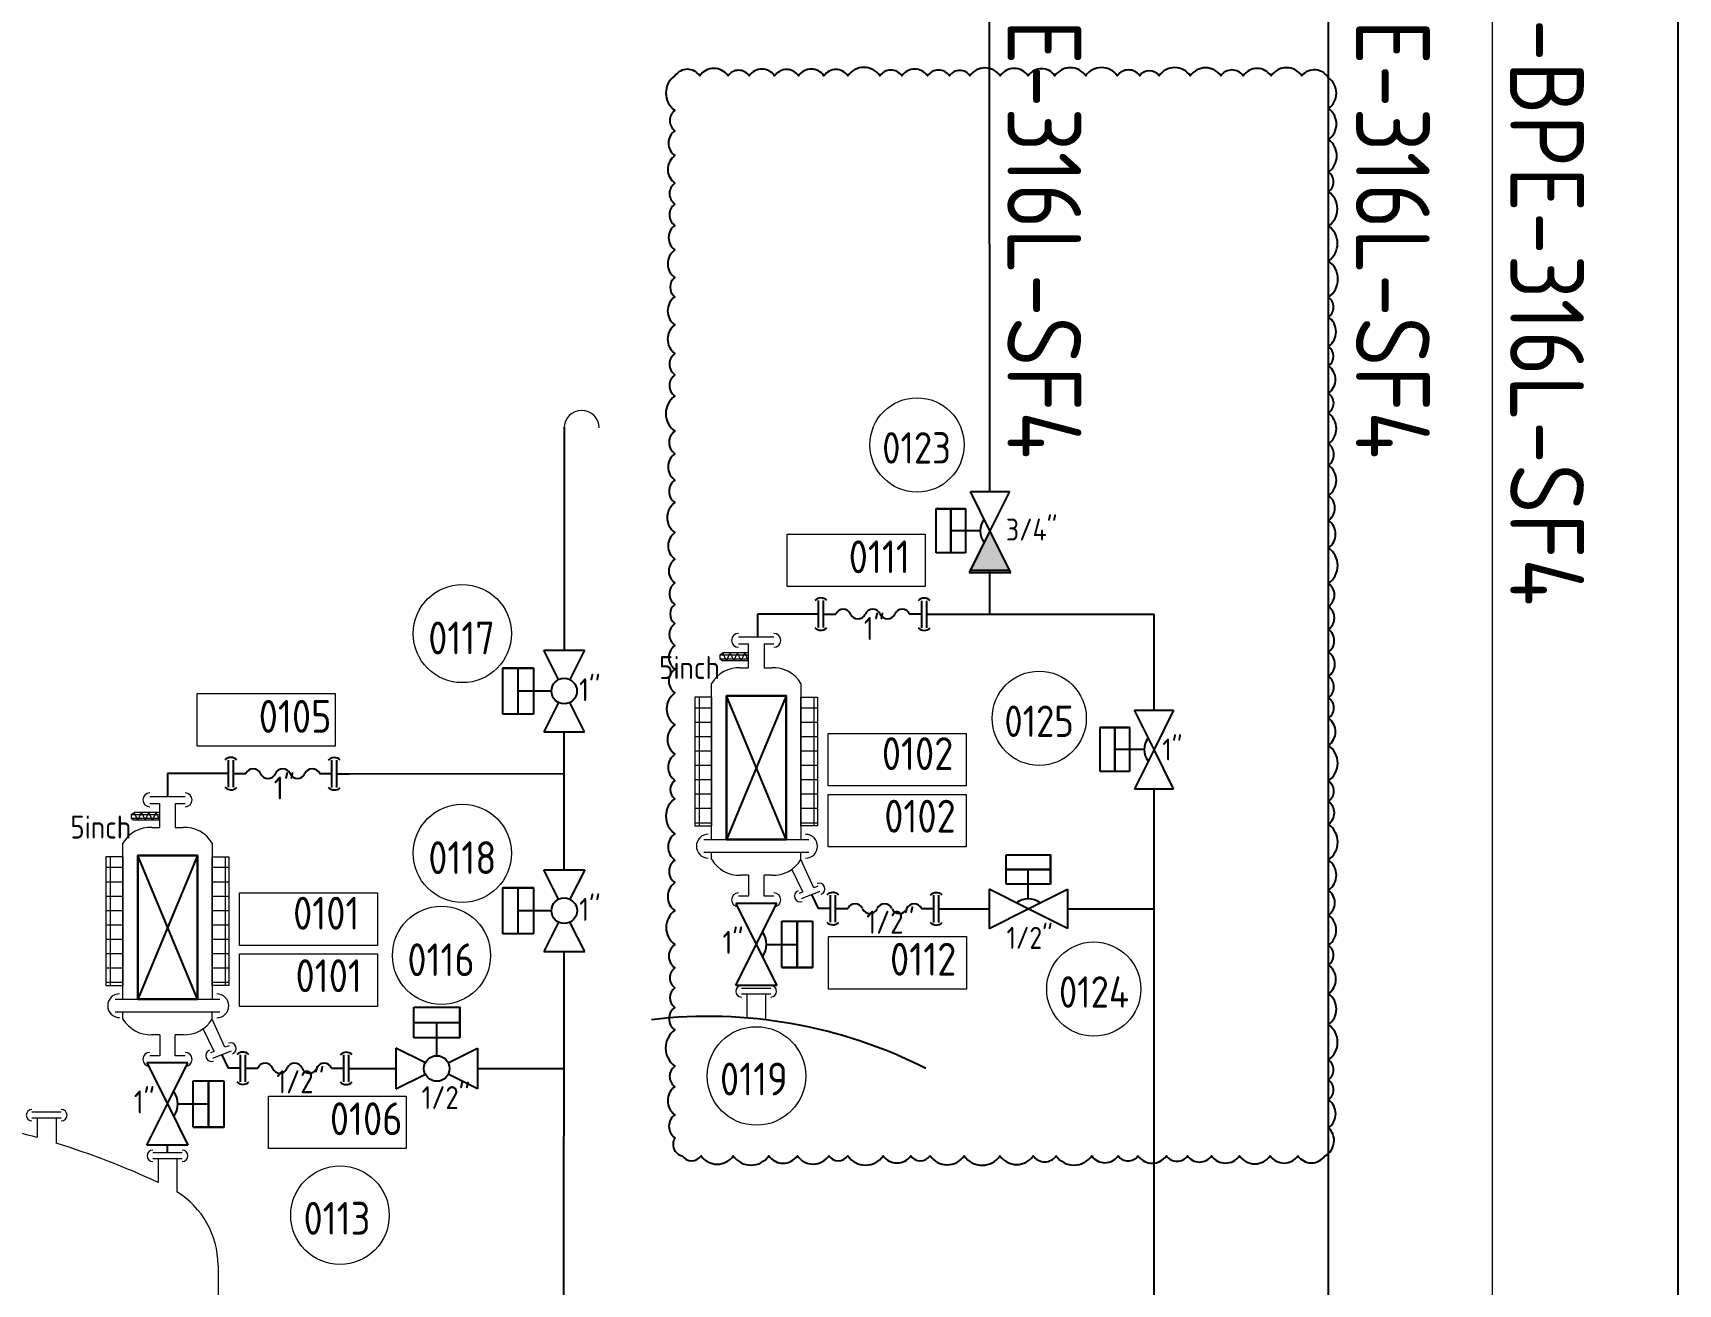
# Model space of a CAD drawing. Header units: millimetres. Extents: x -68339142 to 208, y -167 to 82456658.
# Drawn here: x -68335377 to -68334775, y 82448606 to 82449064 of the extents above; entities that cross this region are included whole.
import ezdxf

# ---------------------------------------------------------------- set-up
doc = ezdxf.new("R2010")
doc.units = ezdxf.units.MM
doc.header["$MEASUREMENT"] = 0
doc.layers.add('压缩空气', color=130, linetype='Continuous')
doc.layers.add('排管', color=10, linetype='Continuous')
doc.layers.add('图层01注射用水WFI', color=3, linetype='Continuous', lineweight=5)
doc.layers.add('图层20排放管路DR', color=1, linetype='Continuous', lineweight=15)
doc.styles.get("Standard").update_dxf_attribs({"font": 'gbenor.shx', "bigfont": 'gbcbig.shx'})

# ---------------------------------------------------------------- blocks, each defined once
blk = doc.blocks.new('*U306')
at = {"color": 0}
for p, q in [((5.62, 11.25), (-5.63, 11.25)), ((-5.63, 11.25), (0, 0)), ((0, 0), (5.62, 11.25)), ((7.03, -6.33), (7.03, 6.33)), ((7.03, 6.33), (15.47, 6.33)), ((11.25, -6.33), (11.25, 6.33)), ((11.25, 6.33), (11.25, -6.33)), ((15.47, 6.33), (15.47, -6.33)), ((-5.63, -11.25), (0, 0)), ((0, 0), (5.62, -11.25)), ((2.81, 0), (11.25, 0)), ((5.62, -11.25), (-5.63, -11.25))]:
    blk.add_line(p, q, dxfattribs=at)
blk.add_lwpolyline([(7.03, -6.33), (7.03, -6.33), (15.47, -6.33), (15.47, -6.33)], close=True, dxfattribs=at)
at = {"color": 1, "linetype": 'ByBlock', "lineweight": 9}
blk.add_circle((47.28, -30.49), 13.5, dxfattribs=at)
at = {"color": 0}
blk.add_arc((-2.81, 0), 5.62, 323.1301, 36.8699, dxfattribs=at)
at = {"color": 1, "linetype": 'ByBlock', "lineweight": 9}
for tag, p, height in [('尺寸', (-9.23, -2.61), 6.3), ('YQJ_NO', (37.29, -35.82), 9)]:
    blk.add_attdef(tag, p, '', height=height, dxfattribs=at)
for tag, p, height, flags in [('YQJ_ITEMID', (12.3, -9.27), 5, 1), ('YQJ_CLASS_NAME', (12.34, -15.05), 5, 1), ('品牌', (13.52, -20.57), 5, 1), ('供电电源', (13.41, -26.42), 5, 1), ('YQJ_CODE', (39.57, -27.82), 9, 2), ('控制方式', (13.73, -33.14), 5, 1), ('输出信号类型1', (14.15, -39.41), 5, 1), ('输出信号类型2', (13.98, -46.43), 5, 1)]:
    blk.add_attdef(tag, p, '', height=height, dxfattribs=dict(at, flags=flags))
blk = doc.blocks.new('*U257')
at = {"color": 7, "lineweight": 9}
for p, q in [((-9.88, -5.01), (-9.01, -4.47)), ((-2.04, -4.47), (-9.01, -4.47)), ((-8.01, -6.65), (-9.01, -4.47)), ((-8.01, -6.65), (-7.02, -4.47)), ((-7.02, -4.47), (-6.02, -6.65)), ((-6.02, -6.65), (-5.02, -4.47)), ((-4.03, -6.65), (-5.02, -4.47)), ((-4.75, -0.09), (4.96, -0.09)), ((-4.75, -2.04), (-2.04, -2.04)), ((-4.03, -6.65), (-3.03, -4.47)), ((-2.04, -6.65), (-3.03, -4.47)), ((-2.04, -8.59), (-2.04, -2.04)), ((2.25, -2.04), (2.25, -8.59)), ((2.25, -2.04), (4.96, -2.04)), ((-9.88, -5.01), (-9.88, -6.1)), ((-9.88, -5.01), (-2.04, -5.01)), ((-9.88, -6.1), (-9.01, -6.65)), ((-9.88, -6.1), (-2.04, -6.1)), ((-2.04, -6.65), (-9.01, -6.65)), ((-4.18, -8.59), (-2.04, -8.59)), ((2.25, -8.59), (4.39, -8.59)), ((-12.11, -55.66), (-12.11, -12.88)), ((12.32, -12.88), (12.32, -55.66)), ((-14.26, -55.66), (14.49, -55.66)), ((14.48, -59.22), (-14.26, -59.22)), ((-12.11, -61.11), (-12.11, -59.22)), ((12.32, -61.11), (12.32, -59.22)), ((15.85, -68.85), (12.32, -61.11)), ((-2.04, -65.4), (-4.18, -65.4)), ((-2.04, -65.4), (-2.04, -71.18)), ((2.25, -71.18), (2.25, -65.4)), ((4.39, -65.4), (2.25, -65.4)), ((12.89, -69.99), (9.9, -63.77)), ((-2.04, -71.18), (-4.76, -71.18)), ((4.96, -71.18), (2.25, -71.18)), ((12.89, -69.99), (11.86, -70.39)), ((17.57, -69.92), (12.46, -71.89)), ((16.97, -68.42), (15.85, -68.85)), ((4.96, -73.12), (-4.76, -73.12))]:
    blk.add_line(p, q, dxfattribs=at)
at = {"color": 1, "linetype": 'ByBlock', "lineweight": 9}
blk.add_lwpolyline([(57.65, -40.95), (19.85, -40.95), (19.85, -26.55), (57.65, -26.55)], close=True, dxfattribs=at)
at = {"color": 7, "lineweight": 9}
for centre, radius, start, end in [((-4.75, -1.06), 1.9, 90, 270), ((4.96, -1.06), 1.9, 270, 90), ((-4.6, -17.3), 8.72, 87.2625, 149.525), ((4.81, -17.3), 8.72, 30.4752, 92.7375), ((-13.03, -57.45), 3.26, 90, 270), ((13.64, -57.49), 3.26, 270, 90), ((-4.58, -56.69), 8.72, 210.475, 272.7375), ((4.81, -56.69), 8.72, 267.2625, 329.525), ((17.35, -69.17), 1.59, 291.0569, 111.0569), ((-4.76, -72.15), 1.9, 90, 270), ((4.96, -72.15), 1.9, 270, 90), ((12.17, -71.14), 1.59, 111.0569, 291.0569)]:
    blk.add_arc(centre, radius, start, end, dxfattribs=at)
at = {"color": 1, "linetype": 'ByBlock', "lineweight": 9}
for tag, p, height in [('尺寸', (-26.51, -11.66), 6.3), ('YQJ_NO', (34.54, -36.6), 9)]:
    blk.add_attdef(tag, p, '', height=height, dxfattribs=at)
for tag, p, height, flags in [('YQJ_ITEMID', (12.39, -14.6), 5, 1), ('YQJ_CLASS_NAME', (12.85, -20.08), 5, 1), ('YQJ_CODE', (20.9, -36.63), 9, 2)]:
    blk.add_attdef(tag, p, '', height=height, dxfattribs=dict(at, flags=flags))
blk = doc.blocks.new('*U97')
at = {"color": 7, "lineweight": 9}
for p, q in [((0, 17.6), (-4.65, 17.6)), ((-4.65, 17.6), (-4.65, -17.6)), ((-4.65, 14.74), (0, 14.74)), ((-3.37, -17.6), (-3.37, 17.6)), ((0, 17.6), (0, -17.6)), ((24.35, 17.6), (29, 17.6)), ((24.35, 17.6), (24.35, -17.6)), ((24.35, 14.74), (29, 14.74)), ((28.12, -17.6), (28.12, 17.6)), ((29, 17.6), (29, -17.6)), ((-4.65, 10.8), (0, 10.8)), ((24.35, 10.8), (29, 10.8)), ((-4.65, 6.86), (0, 6.86)), ((24.35, 6.86), (29, 6.86)), ((-4.65, 2.93), (0, 2.93)), ((24.35, 2.93), (29, 2.93)), ((-4.65, -1.01), (0, -1.01)), ((24.35, -1.01), (29, -1.01)), ((-4.65, -4.94), (0, -4.94)), ((-4.65, -8.88), (0, -8.88)), ((24.35, -4.94), (29, -4.94)), ((24.35, -8.88), (29, -8.88)), ((-4.65, -12.82), (0, -12.82)), ((24.35, -12.82), (29, -12.82)), ((-4.65, -16.75), (0, -16.75)), ((-4.65, -17.6), (0, -17.6)), ((24.35, -16.75), (29, -16.75)), ((29, -17.6), (24.35, -17.6))]:
    blk.add_line(p, q, dxfattribs=at)
at = {"color": 1, "linetype": 'ByBlock', "lineweight": 9}
blk.add_lwpolyline([(69.76, -23.41), (31.96, -23.41), (31.96, -9.01), (69.76, -9.01)], close=True, dxfattribs=at)
for tag, p, height in [('尺寸', (32.21, -11.95), 6.3), ('YQJ_NO', (47.32, -19.47), 9)]:
    blk.add_attdef(tag, p, '', height=height, dxfattribs=at)
for tag, p, height, flags in [('YQJ_ITEMID', (12.39, -14.6), 5, 1), ('YQJ_CODE', (33.88, -19.61), 9, 2), ('YQJ_CLASS_NAME', (12.85, -20.08), 5, 1)]:
    blk.add_attdef(tag, p, '', height=height, dxfattribs=dict(at, flags=flags))
blk = doc.blocks.new('*U279')
at = {"color": 0}
for p, q in [((3.38, 0), (0, 0)), ((3.38, -3.71), (3.38, 3.71)), ((4.72, -3.71), (4.72, 3.71)), ((4.72, 0), (8.1, 0)), ((31.7, -3.76), (31.7, 3.66)), ((33.04, -3.76), (33.04, 3.66)), ((31.7, -0.05), (28.32, -0.05)), ((33.04, -0.05), (36.42, -0.05))]:
    blk.add_line(p, q, dxfattribs=at)
at = {"color": 1, "linetype": 'ByBlock', "lineweight": 9}
blk.add_lwpolyline([(32.6, 7.53), (-5.2, 7.53), (-5.2, 21.93), (32.6, 21.93)], close=True, dxfattribs=at)
at = {"color": 0}
for centre, radius, start, end in [((4.03, 2.09), 2.34, 46.4792, 135.7809), ((10.12, -0.84), 2.19, 22.6199, 157.3801), ((18.22, -0.84), 2.19, 22.6199, 157.3801), ((26.32, -0.84), 2.19, 22.6199, 157.3801), ((32.35, 2.04), 2.34, 46.4792, 135.7809), ((4.03, -2.09), 2.34, 224.2191, 313.5208), ((14.17, 0.84), 2.19, 202.6199, 337.3801), ((22.27, 0.84), 2.19, 202.6199, 337.3801), ((32.35, -2.14), 2.34, 224.2191, 313.5208)]:
    blk.add_arc(centre, radius, start, end, dxfattribs=at)
at = {"color": 1, "linetype": 'ByBlock', "lineweight": 9}
for tag, p, height, flags in [('YQJ_CODE', (-4.72, 11.33), 9, 2), ('YQJ_ITEMID', (27.59, -18.03), 5, 1), ('YQJ_CLASS_NAME', (28.04, -23.51), 5, 1)]:
    blk.add_attdef(tag, p, '', height=height, dxfattribs=dict(at, flags=flags))
for tag, p, height in [('YQJ_NO', (11.64, 11.19), 9), ('尺寸', (15.78, -7.09), 6.3)]:
    blk.add_attdef(tag, p, '', height=height, dxfattribs=at)
blk = doc.blocks.new('*U305')
at = {"color": 0}
for p, q in [((3.38, 0), (0, 0)), ((3.38, -3.71), (3.38, 3.71)), ((4.72, -3.71), (4.72, 3.71)), ((4.72, 0), (8.1, 0)), ((31.7, -3.76), (31.7, 3.66)), ((33.04, -3.76), (33.04, 3.66)), ((31.7, -0.05), (28.32, -0.05)), ((33.04, -0.05), (36.42, -0.05))]:
    blk.add_line(p, q, dxfattribs=at)
at = {"color": 1, "linetype": 'ByBlock', "lineweight": 9}
blk.add_lwpolyline([(48.83, -22.02), (11.03, -22.02), (11.03, -7.62), (48.83, -7.62)], close=True, dxfattribs=at)
at = {"color": 0}
for centre, radius, start, end in [((4.03, 2.09), 2.34, 46.4792, 135.7809), ((10.12, -0.84), 2.19, 22.6199, 157.3801), ((18.22, -0.84), 2.19, 22.6199, 157.3801), ((26.32, -0.84), 2.19, 22.6199, 157.3801), ((32.35, 2.04), 2.34, 46.4792, 135.7809), ((4.03, -2.09), 2.34, 224.2191, 313.5208), ((14.17, 0.84), 2.19, 202.6199, 337.3801), ((22.27, 0.84), 2.19, 202.6199, 337.3801), ((32.35, -2.14), 2.34, 224.2191, 313.5208)]:
    blk.add_arc(centre, radius, start, end, dxfattribs=at)
at = {"color": 1, "linetype": 'ByBlock', "lineweight": 9}
for tag, p, height in [('尺寸', (13.19, -6.86), 6.3), ('YQJ_NO', (27.88, -18.36), 9)]:
    blk.add_attdef(tag, p, '', height=height, dxfattribs=at)
for tag, p, height, flags in [('YQJ_CODE', (11.51, -18.22), 9, 2), ('YQJ_ITEMID', (27.59, -18.03), 5, 1), ('YQJ_CLASS_NAME', (28.04, -23.51), 5, 1)]:
    blk.add_attdef(tag, p, '', height=height, dxfattribs=dict(at, flags=flags))
blk = doc.blocks.new('*U409')
at = {"color": 0}
for p, q in [((5.62, 11.25), (-5.63, 11.25)), ((-5.63, 11.25), (0, 0)), ((0, 0), (5.62, 11.25)), ((7.03, -6.33), (7.03, 6.33)), ((7.03, 6.33), (15.47, 6.33)), ((11.25, -6.33), (11.25, 6.33)), ((11.25, 6.33), (11.25, -6.33)), ((15.47, 6.33), (15.47, -6.33)), ((-5.63, -11.25), (0, 0)), ((0, 0), (5.62, -11.25)), ((2.81, 0), (11.25, 0)), ((5.62, -11.25), (-5.63, -11.25))]:
    blk.add_line(p, q, dxfattribs=at)
blk.add_lwpolyline([(7.03, -6.33), (7.03, -6.33), (15.47, -6.33), (15.47, -6.33)], close=True, dxfattribs=at)
at = {"color": 1, "linetype": 'ByBlock', "lineweight": 9}
blk.add_circle((0.06, -36.06), 13.5, dxfattribs=at)
at = {"color": 0}
blk.add_arc((-2.81, 0), 5.62, 323.1301, 36.8699, dxfattribs=at)
at = {"color": 1, "linetype": 'ByBlock', "lineweight": 9}
for tag, p, height in [('尺寸', (-9.23, -2.61), 6.3), ('YQJ_NO', (-9.93, -41.39), 9)]:
    blk.add_attdef(tag, p, '', height=height, dxfattribs=at)
for tag, p, height, flags in [('YQJ_ITEMID', (12.3, -9.27), 5, 1), ('YQJ_CLASS_NAME', (12.34, -15.05), 5, 1), ('品牌', (13.52, -20.57), 5, 1), ('供电电源', (13.41, -26.42), 5, 1), ('YQJ_CODE', (-7.65, -33.38), 9, 2), ('控制方式', (13.73, -33.14), 5, 1), ('输出信号类型1', (14.15, -39.41), 5, 1), ('输出信号类型2', (13.98, -46.43), 5, 1)]:
    blk.add_attdef(tag, p, '', height=height, dxfattribs=dict(at, flags=flags))
blk = doc.blocks.new('*U410')
at = {"color": 0}
for p, q in [((3.38, 0), (0, 0)), ((3.38, -3.71), (3.38, 3.71)), ((4.72, -3.71), (4.72, 3.71)), ((4.72, 0), (8.1, 0)), ((31.7, -3.76), (31.7, 3.66)), ((33.04, -3.76), (33.04, 3.66)), ((31.7, -0.05), (28.32, -0.05)), ((33.04, -0.05), (36.42, -0.05))]:
    blk.add_line(p, q, dxfattribs=at)
at = {"color": 1, "linetype": 'ByBlock', "lineweight": 9}
blk.add_lwpolyline([(40.66, -22.02), (2.86, -22.02), (2.86, -7.62), (40.66, -7.62)], close=True, dxfattribs=at)
at = {"color": 0}
for centre, radius, start, end in [((4.03, 2.09), 2.34, 46.4792, 135.7809), ((10.12, -0.84), 2.19, 22.6199, 157.3801), ((18.22, -0.84), 2.19, 22.6199, 157.3801), ((26.32, -0.84), 2.19, 22.6199, 157.3801), ((32.35, 2.04), 2.34, 46.4792, 135.7809), ((4.03, -2.09), 2.34, 224.2191, 313.5208), ((14.17, 0.84), 2.19, 202.6199, 337.3801), ((22.27, 0.84), 2.19, 202.6199, 337.3801), ((32.35, -2.14), 2.34, 224.2191, 313.5208)]:
    blk.add_arc(centre, radius, start, end, dxfattribs=at)
at = {"color": 1, "linetype": 'ByBlock', "lineweight": 9}
for tag, p, height in [('尺寸', (13.19, -6.86), 6.3), ('YQJ_NO', (19.71, -18.36), 9)]:
    blk.add_attdef(tag, p, '', height=height, dxfattribs=at)
for tag, p, height, flags in [('YQJ_CODE', (3.34, -18.22), 9, 2), ('YQJ_ITEMID', (27.59, -18.03), 5, 1), ('YQJ_CLASS_NAME', (28.04, -23.51), 5, 1)]:
    blk.add_attdef(tag, p, '', height=height, dxfattribs=dict(at, flags=flags))
blk = doc.blocks.new('*U322')
at = {"color": 0}
for p, q in [((0, 0), (-5.63, 11.25)), ((-5.63, 11.25), (5.62, 11.25)), ((5.62, 11.25), (0, 0)), ((-15.47, -6.33), (-15.47, 6.33)), ((-11.25, 6.33), (-11.25, -6.33)), ((-11.25, -6.33), (-11.25, 6.33)), ((-7.03, 6.33), (-7.03, -6.33)), ((0, 0), (-5.63, -11.25)), ((5.62, -11.25), (0, 0)), ((-2.81, 0), (-11.25, 0)), ((-7.03, -6.33), (-15.47, -6.33)), ((-5.63, -11.25), (5.62, -11.25))]:
    blk.add_line(p, q, dxfattribs=at)
blk.add_lwpolyline([(-7.03, 6.33), (-7.03, 6.33), (-15.47, 6.33), (-15.47, 6.33)], close=True, dxfattribs=at)
at = {"color": 1, "linetype": 'ByBlock', "lineweight": 9}
blk.add_circle((-32.91, 8.95), 13.5, dxfattribs=at)
at = {"color": 0}
blk.add_arc((2.81, 0), 5.63, 143.1301, 216.8699, dxfattribs=at)
at = {"color": 1, "linetype": 'ByBlock', "lineweight": 9}
for tag, p, height, flags in [('YQJ_CODE', (-40.62, 11.63), 9, 2), ('YQJ_ITEMID', (12.3, -9.27), 5, 1), ('YQJ_CLASS_NAME', (12.34, -15.05), 5, 1), ('品牌', (13.52, -20.57), 5, 1), ('供电电源', (13.41, -26.42), 5, 1), ('控制方式', (13.73, -33.14), 5, 1), ('输出信号类型1', (14.15, -39.41), 5, 1), ('输出信号类型2', (13.98, -46.43), 5, 1)]:
    blk.add_attdef(tag, p, '', height=height, dxfattribs=dict(at, flags=flags))
for tag, p, height in [('YQJ_NO', (-42.9, 3.62), 9), ('尺寸', (2.38, -3.13), 6.3)]:
    blk.add_attdef(tag, p, '', height=height, dxfattribs=at)
blk = doc.blocks.new('*U321')
at = {"color": 0}
for p, q in [((-6.33, 7.03), (-6.33, 15.47)), ((-6.33, 15.47), (6.33, 15.47)), ((6.33, 11.25), (-6.33, 11.25)), ((-6.33, 11.25), (6.33, 11.25)), ((0, 2.81), (0, 11.25)), ((0, 0), (-11.25, 5.62)), ((-11.25, 5.62), (-11.25, -5.63)), ((6.33, 7.03), (-6.33, 7.03)), ((0, 0), (11.25, 5.62)), ((11.25, 5.62), (11.25, -5.63)), ((-11.25, -5.63), (0, 0)), ((11.25, -5.63), (0, 0))]:
    blk.add_line(p, q, dxfattribs=at)
blk.add_lwpolyline([(6.33, 7.03), (6.33, 7.03), (6.33, 15.47), (6.33, 15.47)], close=True, dxfattribs=at)
at = {"color": 1, "linetype": 'ByBlock', "lineweight": 9}
blk.add_circle((18.77, -23), 13.5, dxfattribs=at)
at = {"color": 0}
blk.add_arc((0, -2.81), 5.63, 53.1301, 126.8699, dxfattribs=at)
at = {"color": 1, "linetype": 'ByBlock', "lineweight": 9}
for tag, p, height in [('尺寸', (-6.24, -11.46), 6.3), ('YQJ_NO', (8.78, -28.34), 9)]:
    blk.add_attdef(tag, p, '', height=height, dxfattribs=at)
for tag, p, height, flags in [('YQJ_ITEMID', (12.3, -9.27), 5, 1), ('YQJ_CODE', (11.06, -20.33), 9, 2), ('YQJ_CLASS_NAME', (12.34, -15.05), 5, 1), ('品牌', (13.52, -20.57), 5, 1), ('供电电源', (13.41, -26.42), 5, 1), ('控制方式', (13.73, -33.14), 5, 1), ('输出信号类型1', (14.15, -39.41), 5, 1), ('输出信号类型2', (13.98, -46.43), 5, 1)]:
    blk.add_attdef(tag, p, '', height=height, dxfattribs=dict(at, flags=flags))
blk = doc.blocks.new('*U411')
at = {"color": 0}
for p, q in [((0, 0), (-5.63, 11.25)), ((-5.63, 11.25), (5.62, 11.25)), ((5.62, 11.25), (0, 0)), ((-15.47, -6.33), (-15.47, 6.33)), ((-11.25, 6.33), (-11.25, -6.33)), ((-11.25, -6.33), (-11.25, 6.33)), ((-7.03, 6.33), (-7.03, -6.33)), ((0, 0), (-5.63, -11.25)), ((5.62, -11.25), (0, 0)), ((-2.81, 0), (-11.25, 0)), ((-7.03, -6.33), (-15.47, -6.33)), ((-5.63, -11.25), (5.62, -11.25))]:
    blk.add_line(p, q, dxfattribs=at)
blk.add_lwpolyline([(-7.03, 6.33), (-7.03, 6.33), (-15.47, 6.33), (-15.47, 6.33)], close=True, dxfattribs=at)
at = {"color": 1, "linetype": 'ByBlock', "lineweight": 9}
blk.add_circle((-20.92, 24.63), 13.5, dxfattribs=at)
at = {"color": 0}
blk.add_arc((2.81, 0), 5.63, 143.1301, 216.8699, dxfattribs=at)
at = {"color": 1, "linetype": 'ByBlock', "lineweight": 9}
for tag, p, height, flags in [('YQJ_CODE', (-28.63, 27.3), 9, 2), ('YQJ_ITEMID', (12.3, -9.27), 5, 1), ('YQJ_CLASS_NAME', (12.34, -15.05), 5, 1), ('品牌', (13.52, -20.57), 5, 1), ('供电电源', (13.41, -26.42), 5, 1), ('控制方式', (13.73, -33.14), 5, 1), ('输出信号类型1', (14.15, -39.41), 5, 1), ('输出信号类型2', (13.98, -46.43), 5, 1)]:
    blk.add_attdef(tag, p, '', height=height, dxfattribs=dict(at, flags=flags))
for tag, p, height in [('YQJ_NO', (-30.91, 19.29), 9), ('尺寸', (4.57, -2.77), 6.3)]:
    blk.add_attdef(tag, p, '', height=height, dxfattribs=at)
blk = doc.blocks.new('*U412')
h = blk.add_hatch(color=256)
h.dxf.hatch_style = 1
h.paths.add_polyline_path([(-5.63, -11.25), (5.62, -11.25), (0, 0)])
at = {"color": 0}
for p, q in [((0, 0), (-5.63, -11.25)), ((5.62, -11.25), (0, 0)), ((-5.63, -11.25), (5.62, -11.25))]:
    blk.add_line(p, q, dxfattribs=at)
blk = doc.blocks.new('*U413')
at = {"color": 0}
for p, q in [((-5.63, 11.25), (5.62, 11.25)), ((-1.57, 3.14), (-5.63, 11.25)), ((5.62, 11.25), (1.57, 3.14)), ((-16.88, -6.33), (-16.88, 6.33)), ((-12.66, -6.33), (-12.66, 6.33)), ((-8.44, 6.33), (-8.44, -6.33)), ((-3.52, 0), (-12.66, 0)), ((-1.57, -3.14), (-5.63, -11.25)), ((5.62, -11.25), (1.57, -3.14)), ((-8.44, -6.33), (-16.88, -6.33)), ((-5.63, -11.25), (5.62, -11.25))]:
    blk.add_line(p, q, dxfattribs=at)
blk.add_lwpolyline([(-8.44, 6.33), (-8.44, 6.33), (-16.88, 6.33), (-16.88, 6.33)], close=True, dxfattribs=at)
at = {"color": 1, "linetype": 'ByBlock', "lineweight": 9}
blk.add_circle((-28.03, 15.81), 13.5, dxfattribs=at)
at = {"color": 0}
blk.add_circle((0, 0), 3.52, dxfattribs=at)
at = {"color": 1, "linetype": 'ByBlock', "lineweight": 9}
for tag, p, height, flags in [('YQJ_CODE', (-35.02, 18.22), 9, 2), ('YQJ_ITEMID', (12.3, -9.27), 5, 1), ('YQJ_CLASS_NAME', (12.34, -15.05), 5, 1), ('品牌', (13.52, -20.57), 5, 1), ('供电电源', (13.41, -26.42), 5, 1), ('控制方式', (13.73, -33.14), 5, 1), ('输出信号类型1', (14.15, -39.41), 5, 1), ('输出信号类型2', (13.98, -46.43), 5, 1)]:
    blk.add_attdef(tag, p, '', height=height, dxfattribs=dict(at, flags=flags))
for tag, p, height in [('YQJ_NO', (-37.39, 10.1), 9), ('尺寸', (4.12, -2.79), 6.3)]:
    blk.add_attdef(tag, p, '', height=height, dxfattribs=at)
blk = doc.blocks.new('*U414')
at = {"color": 0}
for p, q in [((-6.33, 8.44), (-6.33, 16.87)), ((-6.33, 16.87), (6.33, 16.87)), ((-6.33, 12.66), (6.33, 12.66)), ((0, 3.52), (0, 12.66)), ((-3.14, 1.57), (-11.25, 5.62)), ((-11.25, 5.62), (-11.25, -5.63)), ((6.33, 8.44), (-6.33, 8.44)), ((3.14, 1.57), (11.25, 5.62)), ((11.25, 5.62), (11.25, -5.63)), ((-11.25, -5.63), (-3.14, -1.57)), ((11.25, -5.63), (3.14, -1.57))]:
    blk.add_line(p, q, dxfattribs=at)
blk.add_lwpolyline([(6.33, 8.44), (6.33, 8.44), (6.33, 16.87), (6.33, 16.87)], close=True, dxfattribs=at)
at = {"color": 1, "linetype": 'ByBlock', "lineweight": 9}
blk.add_circle((1.3, 31.12), 13.5, dxfattribs=at)
at = {"color": 0}
blk.add_circle((0, 0), 3.52, dxfattribs=at)
at = {"color": 1, "linetype": 'ByBlock', "lineweight": 9}
for tag, p, height, flags in [('YQJ_CODE', (-5.7, 33.53), 9, 2), ('YQJ_ITEMID', (12.3, -9.27), 5, 1), ('YQJ_CLASS_NAME', (12.34, -15.05), 5, 1), ('品牌', (13.52, -20.57), 5, 1), ('供电电源', (13.41, -26.42), 5, 1), ('控制方式', (13.73, -33.14), 5, 1), ('输出信号类型1', (14.15, -39.41), 5, 1), ('输出信号类型2', (13.98, -46.43), 5, 1)]:
    blk.add_attdef(tag, p, '', height=height, dxfattribs=dict(at, flags=flags))
for tag, p, height in [('YQJ_NO', (-8.06, 25.42), 9), ('尺寸', (-4.18, -11.14), 6.3)]:
    blk.add_attdef(tag, p, '', height=height, dxfattribs=at)
blk = doc.blocks.new('*U92')
at = {"color": 0}
for p, q in [((1.11, -4.88), (0, 0)), ((-4.25, -6.1), (6.47, -3.67)), ((-3.81, -8.04), (6.91, -5.6)), ((1.55, -6.82), (2.66, -11.7))]:
    blk.add_line(p, q, dxfattribs=at)
for centre, start, end in [((4.34, -5.13), 329.2896, 58.5913), ((-1.7, -6.51), 147.0295, 236.3312)]:
    blk.add_arc(centre, 3.47, start, end, dxfattribs=at)
blk = doc.blocks.new('卫生卡箍')
at = {"color": 0}
for p, q in [((5.01, -5.49), (5.01, 5.49)), ((6.99, -5.49), (6.99, 5.49)), ((5.01, 0), (0, 0)), ((6.99, 0), (12, 0))]:
    blk.add_line(p, q, dxfattribs=at)
for centre, start, end in [((5.97, 3.1), 46.4792, 135.7809), ((5.97, -3.1), 224.2191, 313.5208)]:
    blk.add_arc(centre, 3.47, start, end, dxfattribs=at)
blk = doc.blocks.new('TANK_N_BIG_L')
at = {"linetype": 'ByBlock', "lineweight": 5}
for p, q in [((219.24, 117.16), (208.51, 117.16)), ((219.24, 115.01), (208.51, 115.01)), ((210.43, 115.01), (210.43, 104.83)), ((217.31, 115.01), (217.31, 104.83)), ((161.19, 110.57), (171.92, 110.57)), ((266.55, 110.57), (255.82, 110.57)), ((110.26, 103.36), (60.84, 82.38)), ((152, 107.96), (141.27, 107.96)), ((152, 105.81), (141.27, 105.81)), ((143.2, 105.81), (143.2, 96.67)), ((150.08, 105.81), (150.08, 98.24)), ((161.19, 108.42), (171.92, 108.42)), ((163.12, 108.42), (163.12, 100.74)), ((170, 108.42), (170, 101.82)), ((266.55, 108.42), (255.82, 108.42)), ((257.75, 108.42), (257.75, 101.32)), ((264.63, 108.42), (264.63, 100.16)), ((301.15, 103.01), (290.42, 103.01)), ((111.22, 101.09), (61.8, 80.11)), ((301.15, 100.86), (290.42, 100.86)), ((292.34, 100.86), (292.34, 93.76)), ((299.22, 100.86), (299.22, 91.73)), ((345.41, 88.17), (334.67, 88.17)), ((345.41, 86.02), (334.67, 86.02)), ((336.6, 86.02), (336.6, 77.34)), ((343.48, 86.02), (343.48, 73.95)), ((60.26, 47.02), (60.26, -283.59)), ((358.55, 47.02), (358.55, -283.59)), ((60.26, 34.63), (28.94, 23.23)), ((358.55, 34.63), (389.87, 23.23)), ((28.94, 23.23), (28.94, 3.73)), ((389.87, 23.23), (389.87, -37.95)), ((0, 6.44), (0, -6.44)), ((2.58, 6.44), (2.58, -6.44)), ((45.35, 11.35), (60.26, 11.35)), ((45.35, 11.35), (45.35, 3.73)), ((45.35, 8.13), (60.26, 8.13)), ((373.47, 11.35), (358.55, 11.35)), ((373.47, 8.13), (358.55, 8.13)), ((373.47, 11.35), (373.47, -55.66)), ((2.58, 3.73), (45.35, 3.73)), ((2.58, -3.73), (45.35, -3.73)), ((28.94, -3.73), (28.94, -140.59)), ((45.35, -3.73), (45.35, -146.57)), ((358.55, -71.75), (389.87, -37.95)), ((60.26, -151.99), (28.94, -140.59)), ((54.96, -179.71), (54.96, -198.99)), ((60.26, -179.71), (54.96, -179.71)), ((60.26, -198.99), (54.96, -198.99)), ((358.55, -200.45), (389.87, -232.5)), ((373.47, -215.71), (373.47, -297.69)), ((54.96, -234.57), (54.96, -253.84)), ((60.26, -234.57), (54.96, -234.57)), ((389.87, -232.5), (389.87, -310.19)), ((60.26, -253.84), (54.96, -253.84)), ((60.84, -289.48), (28.94, -301.09)), ((28.94, -301.09), (28.94, -307.84)), ((28.94, -307.76), (28.94, -307.84)), ((83.23, -313.45), (83.23, -337.12)), ((86.4, -314.91), (86.4, -337.12)), ((332.42, -314.91), (332.42, -337.12)), ((335.59, -313.45), (335.59, -337.12)), ((14.83, -319.95), (14.7, -479.15)), ((68.48, -389.77), (68.48, -325.03)), ((107.46, -323.49), (82.02, -354.55)), ((311.36, -323.49), (336.79, -354.55)), ((75.95, -389.77), (75.95, -328.43)), ((83.23, -337.12), (86.4, -337.12)), ((335.59, -337.12), (332.42, -337.12)), ((57.21, -474.09), (57.21, -344.12)), ((65.74, -389.77), (78.68, -389.77)), ((78.65, -392.35), (65.78, -392.35)), ((44.19, -474.09), (14.68, -474.09)), ((14.68, -474.09), (14.68, -479.15)), ((57.21, -474.09), (14.83, -474.09)), ((57.21, -474.09), (57.21, -479.15)), ((44.19, -479.15), (14.68, -479.15))]:
    blk.add_line(p, q, dxfattribs=at)
at = {"lineweight": 5}
for p, q in [((108, 99.72), (113.26, 87.34)), ((65.18, 81.54), (71.07, 67.65))]:
    blk.add_line(p, q, dxfattribs=at)
for p, q in [((365.76, -84.4), (358.55, -84.4)), ((365.76, -84.4), (365.76, -118.28)), ((365.76, -118.28), (358.55, -118.28)), ((365.76, -162.85), (358.55, -162.85)), ((365.76, -162.85), (365.76, -196.73)), ((365.76, -196.73), (358.55, -196.73))]:
    blk.add_line(p, q)
at = {"linetype": 'ByBlock', "lineweight": 5}
for centre, radius, start, end in [((208.51, 116.08), 2.1, 90, 270), ((219.24, 116.08), 2.1, 270, 90), ((141.27, 106.89), 2.1, 90, 270), ((152, 106.89), 2.1, 270, 90), ((161.19, 109.49), 2.1, 89.99999, 269.99999), ((171.92, 109.49), 2.1, 269.99999, 89.99999), ((255.82, 109.49), 2.1, 90, 270), ((266.55, 109.49), 2.1, 270, 90), ((110.77, 102.24), 2.42, 293.00085, 113.00085), ((211.86, -187.23), 292.07, 90.28106, 98.24208), ((211.54, -195.61), 300.5, 81.15535, 88.90044), ((290.42, 101.94), 2.1, 90, 270), ((301.15, 101.94), 2.1, 270, 90), ((212.19, -190.19), 295.04, 103.52397, 109.62495), ((212.19, -190.19), 295.04, 99.57488, 102.15396), ((212.19, -190.19), 295.04, 74.23709, 79.76347), ((212.19, -190.19), 295.04, 65.06063, 72.84425), ((334.67, 87.09), 2.1, 90, 270), ((345.41, 87.09), 2.1, 270, 90), ((61.32, 81.24), 2.42, 113.00085, 293.00085), ((326.67, 46.86), 31.88, 0.41978, 58.19001), ((83.33, 48.1), 23.08, 123.89586, 182.49661), ((190.54, -119.56), 222.09, 122.54411, 122.73308), ((1.29, 6.44), 2.52, 0, 180), ((1.29, -6.44), 2.52, 180, 0), ((90.09, -283.66), 29.83, 180, 243.6122), ((328.73, -283.66), 29.83, 296.3878, 0), ((78.16, -293.25), 32.81, 183.21803, 243.6122), ((36.51, -321.53), 21.74, 108.99198, 175.83565), ((340.12, -292.46), 33.76, 296.61606, 351.10196), ((65.04, -307.84), 36.09, 180, 243.6122), ((209.41, -43.17), 298.29, 243.6122, 296.3878), ((353.59, -307.62), 36.37, 296.49993, 355.94544), ((209.41, -28.72), 328.12, 243.6122, 244.56377), ((209.41, -28.72), 328.12, 292.61627, 296.3878), ((209.41, -28.72), 328.12, 245.99937, 247.38373), ((209.41, -16.85), 360.93, 243.6122, 247.01679), ((209.41, -16.85), 360.93, 290.66691, 296.3878), ((209.41, -16.85), 360.93, 248.29852, 249.33309), ((65.78, -391.06), 2.52, 90, 270), ((78.65, -391.06), 2.52, 270, 90)]:
    blk.add_arc(centre, radius, start, end, dxfattribs=at)
at = {"xscale": 1.33595186571, "yscale": 1.33595186571, "zscale": 1.33595186571}
for name, p in [('卫生卡箍', (38.88, -189.43)), ('卫生卡箍', (38.88, -244.28)), ('*U92', (274.37, -334.3))]:
    blk.add_blockref(name, p, dxfattribs=at)

msp = doc.modelspace()

# ---------------------------------------------------------------- linework, layer by layer
at = {"color": 4}
for p, q in [((-68335026.63142, 82448896.20052), (-68335026.95113, 82449345.33774)), ((-68334902.67339, 82448452.28835), (-68334902.62274, 82449345.32466)), ((-68335026.62115, 82448881.77084), (-68335026.62123, 82448881.88651)), ((-68335026.59948, 82448851.3262), (-68335026.61096, 82448867.45667))]:
    msp.add_line(p, q, dxfattribs=at)
at = {"color": 3}
for p, q in [((-68334774.63711, 82448817.85783), (-68334774.63711, 82449336.28099)), ((-68334774.63711, 82448168.17036), (-68334774.63711, 82448827.31511))]:
    msp.add_line(p, q, dxfattribs=at)
for p, q in [((-68335101.25926, 82448821.4555), (-68335123.09222, 82448768.81055)), ((-68335101.25926, 82448768.81055), (-68335123.09222, 82448821.4555)), ((-68335316.82532, 82448763.04304), (-68335338.65828, 82448710.39809)), ((-68335316.82532, 82448710.39809), (-68335338.65828, 82448763.04304)), ((-68335327.75702, 82448654.1317), (-68335327.75702, 82448657.01315))]:
    msp.add_line(p, q)
at = {"linetype": 'ByBlock', "lineweight": 5}
for p, q in [((-68335106.84717, 82448714.34023), (-68335117.57922, 82448714.34023)), ((-68335106.84717, 82448712.19382), (-68335117.57922, 82448712.19382)), ((-68335106.82494, 82448714.34023), (-68335117.55698, 82448714.34023)), ((-68335106.82494, 82448712.19382), (-68335117.55698, 82448712.19382)), ((-68335115.65233, 82448712.19382), (-68335115.65233, 82448703.51563)), ((-68335108.77406, 82448712.19382), (-68335108.77406, 82448702.82424))]:
    msp.add_line(p, q, dxfattribs=at)
at = {"color": 4}
msp.add_lwpolyline([(-68335141.94475, 82449048.45261, 0.52056705), (-68335141.94475, 82449035.77217, 0.52056705), (-68335141.94475, 82449028.33013, 0.52056705), (-68335141.94475, 82449019.2289, 0.52056705), (-68335141.94475, 82449009.11425, 0.52056705), (-68335141.94475, 82449001.48625, 0.52056705), (-68335141.94475, 82448993.63506, 0.52056705), (-68335141.94475, 82448984.68154, 0.52056705), (-68335141.94475, 82448974.53577, 0.52056705), (-68335141.94475, 82448967.57429, 0.52056705), (-68335141.94475, 82448957.23971, 0.52056705), (-68335141.94475, 82448946.80909, 0.52056705), (-68335141.94475, 82448939.00795, 0.52056705), (-68335141.94475, 82448931.20742, 0.52056705), (-68335141.94475, 82448918.33613, 0.52056705), (-68335141.94475, 82448910.09186, 0.52056705), (-68335141.94475, 82448900.42767, 0.52056705), (-68335141.94475, 82448892.1891, 0.52056705), (-68335141.94475, 82448881.19918, 0.52056705), (-68335141.94475, 82448871.48127, 0.52056705), (-68335141.94475, 82448862.77719, 0.52056705), (-68335141.94475, 82448854.89161, 0.52056705), (-68335141.94475, 82448847.922, 0.52056705), (-68335141.94475, 82448839.90397, 0.52056705), (-68335141.94475, 82448831.16001, 0.52056705), (-68335141.94475, 82448822.5247, 0.52056705), (-68335141.94475, 82448810.81617, 0.52056705), (-68335141.94475, 82448800.10173, 0.52056705), (-68335141.94475, 82448790.48433, 0.52056705), (-68335141.94475, 82448783.79081, 0.52056705), (-68335141.94475, 82448770.98687, 0.52056705), (-68335141.94475, 82448761.28178, 0.52056705), (-68335141.94475, 82448753.05786, 0.52056705), (-68335141.94475, 82448742.8134, 0.52056705), (-68335141.94475, 82448730.42777, 0.52056705), (-68335141.94475, 82448721.87608, 0.52056705), (-68335141.94475, 82448714.51766, 0.52056705), (-68335141.94475, 82448707.38691, 0.52056705), (-68335141.94475, 82448699.14406, 0.52056705), (-68335141.94475, 82448685.87888, 0.52056705), (-68335141.94475, 82448678.35729, 0.52056705), (-68335141.94475, 82448668.10124, 0.52056705), (-68335141.94475, 82448659.64701, 0.52056705), (-68335139.29559, 82448653.04783, 0.52056705), (-68335132.37562, 82448653.04783, 0.52056705), (-68335120.62885, 82448653.04783, 0.52056705), (-68335107.56753, 82448653.04783, 0.52056705), (-68335097.12471, 82448653.04783, 0.52056705), (-68335085.59095, 82448653.04783, 0.52056705), (-68335078.66793, 82448653.04783, 0.52056705), (-68335065.67294, 82448653.04783, 0.52056705), (-68335055.62564, 82448653.04783, 0.52056705), (-68335048.50567, 82448653.04783, 0.52056705), (-68335036.059, 82448653.04783, 0.52056705), (-68335022.92791, 82448653.04783, 0.52056705), (-68335010.73861, 82448653.04783, 0.52056705), (-68335002.3684, 82448653.04783, 0.52056705), (-68334989.34453, 82448653.04783, 0.52056705), (-68334979.66629, 82448653.04783, 0.52056705), (-68334972.41184, 82448653.04783, 0.52056705), (-68334961.99221, 82448653.04783, 0.52056705), (-68334954.28649, 82448653.04783, 0.52056705), (-68334945.50509, 82448653.04783, 0.52056705), (-68334935.25454, 82448653.04783, 0.52056705), (-68334923.99768, 82448653.04783, 0.52056705), (-68334913.83868, 82448653.04783, 0.52056705), (-68334903.96472, 82448653.04783, 0.52056705), (-68334902.662, 82448663.32363, 0.52056705), (-68334902.662, 82448673.56483, 0.52056705), (-68334902.662, 82448680.84756, 0.52056705), (-68334902.662, 82448688.17302, 0.52056705), (-68334902.662, 82448701.09619, 0.52056705), (-68334902.662, 82448712.36362, 0.52056705), (-68334902.662, 82448722.91204, 0.52056705), (-68334902.662, 82448730.1726, 0.52056705), (-68334902.662, 82448741.14013, 0.52056705), (-68334902.662, 82448750.25967, 0.52056705), (-68334902.662, 82448761.35966, 0.52056705), (-68334902.662, 82448774.44498, 0.52056705), (-68334902.662, 82448782.75375, 0.52056705), (-68334902.662, 82448790.31339, 0.52056705), (-68334902.662, 82448803.30837, 0.52056705), (-68334902.662, 82448813.24357, 0.52056705), (-68334902.662, 82448820.85916, 0.52056705), (-68334902.662, 82448828.54494, 0.52056705), (-68334902.662, 82448837.50131, 0.52056705), (-68334902.662, 82448845.75209, 0.52056705), (-68334902.662, 82448854.15567, 0.52056705), (-68334902.662, 82448862.59831, 0.52056705), (-68334902.662, 82448875.61262, 0.52056705), (-68334902.662, 82448885.63429, 0.52056705), (-68334902.662, 82448894.76909, 0.52056705), (-68334902.662, 82448905.92116, 0.52056705), (-68334902.662, 82448913.6633, 0.52056705), (-68334902.662, 82448924.90429, 0.52056705), (-68334902.662, 82448932.25721, 0.52056705), (-68334902.662, 82448942.20157, 0.52056705), (-68334902.662, 82448949.33415, 0.52056705), (-68334902.662, 82448960.11532, 0.52056705), (-68334902.662, 82448967.34109, 0.52056705), (-68334902.662, 82448980.63658, 0.52056705), (-68334902.662, 82448993.45496, 0.52056705), (-68334902.662, 82449006.01699, 0.52056705), (-68334902.662, 82449013.22323, 0.52056705), (-68334902.662, 82449025.10245, 0.52056705), (-68334902.662, 82449036.45147, 0.52056705), (-68334902.662, 82449047.67293, 0.52056705), (-68334912.39981, 82449048.45261, 0.52056705), (-68334923.67599, 82449048.45261, 0.52056705), (-68334933.906, 82449048.45261, 0.52056705), (-68334942.07214, 82449048.45261, 0.52056705), (-68334953.24537, 82449048.45261, 0.52056705), (-68334964.66113, 82449048.45261, 0.52056705), (-68334971.76075, 82449048.45261, 0.52056705), (-68334979.96575, 82449048.45261, 0.52056705), (-68334991.53776, 82449048.45261, 0.52056705), (-68335002.82656, 82449048.45261, 0.52056705), (-68335012.58007, 82449048.45261, 0.52056705), (-68335022.89288, 82449048.45261, 0.52056705), (-68335033.93733, 82449048.45261, 0.52056705), (-68335041.41558, 82449048.45261, 0.52056705), (-68335049.47044, 82449048.45261, 0.52056705), (-68335058.86424, 82449048.45261, 0.52056705), (-68335066.92031, 82449048.45261, 0.52056705), (-68335078.6327, 82449048.45261, 0.52056705), (-68335087.40983, 82449048.45261, 0.52056705), (-68335096.66935, 82449048.45261, 0.52056705), (-68335105.45013, 82449048.45261, 0.52056705), (-68335114.76438, 82449048.45261, 0.52056705), (-68335122.51344, 82449048.45261, 0.52056705), (-68335132.87, 82449048.45261, 0.52056705)], format="xyb", close=True, dxfattribs=at)
for points in [[(-68335123.09222, 82448768.81055), (-68335101.25926, 82448768.81055), (-68335101.25926, 82448821.4555), (-68335123.09222, 82448821.4555)], [(-68335123.09222, 82448821.4555), (-68335101.25926, 82448821.4555), (-68335101.25926, 82448768.81055), (-68335123.09222, 82448768.81055)], [(-68335338.65828, 82448710.39809), (-68335316.82532, 82448710.39809), (-68335316.82532, 82448763.04304), (-68335338.65828, 82448763.04304)], [(-68335338.65828, 82448763.04304), (-68335316.82532, 82448763.04304), (-68335316.82532, 82448710.39809), (-68335338.65828, 82448710.39809)]]:
    msp.add_lwpolyline(points, close=True)
at = {"linetype": 'ByBlock', "lineweight": 5}
for centre, start, end in [((-68335117.57922, 82448713.26702), 90, 270), ((-68335117.55698, 82448713.26702), 90, 270), ((-68335106.84717, 82448713.26702), 270, 90), ((-68335106.82494, 82448713.26702), 270, 90)]:
    msp.add_arc(centre, 2.10155, start, end, dxfattribs=at)
msp.add_arc((-68335129.87741, 82448527.43666), 176.65264, 63.13829041, 96.70025215)
at = {"layer": '图层01注射用水WFI', "color": 3, "lineweight": 9}
msp.add_line((-68334842.70894, 82449348.51455), (-68334842.70905, 82448412.07943), dxfattribs=at)
at = {"layer": '图层20排放管路DR'}
msp.add_arc((-68335176.10352, 82448919.50976), 6.39489, 0, 180, dxfattribs=at)
at = {"layer": '排管'}
for p, q in [((-68335182.4984, 82448919.79953), (-68335182.49838, 82448838.16781)), ((-68335093.87433, 82448851.37969), (-68335111.73015, 82448851.36849)), ((-68335111.73015, 82448851.36849), (-68335111.73015, 82448843.04825)), ((-68335045.22233, 82448851.31295), (-68334966.46211, 82448851.36901)), ((-68334966.47958, 82448816.15899), (-68334966.46211, 82448851.36901)), ((-68335182.48499, 82448792.95655), (-68335182.49766, 82448808.22031)), ((-68334966.48674, 82448801.70715), (-68334966.48666, 82448801.86714)), ((-68335309.89721, 82448792.96723), (-68335327.75303, 82448792.95603)), ((-68335327.75303, 82448792.95603), (-68335327.75303, 82448784.63579)), ((-68335261.2452, 82448792.90049), (-68335182.48499, 82448792.95655)), ((-68335182.48499, 82448757.74656), (-68335182.48499, 82448792.95655)), ((-68334966.53491, 82448467.27324), (-68334966.49348, 82448787.41516)), ((-68334966.49533, 82448784.38007), (-68334966.49383, 82448787.41514)), ((-68335091.80865, 82448748.44594), (-68335089.51842, 82448743.53509)), ((-68335040.86635, 82448743.46821), (-68335026.94067, 82448743.46821)), ((-68334998.1636, 82448743.42889), (-68334975.85385, 82448743.47304)), ((-68334975.85385, 82448743.47304), (-68334966.46749, 82448743.47374)), ((-68335182.67551, 82448468.79288), (-68335182.51709, 82448727.79906)), ((-68335307.83153, 82448690.03348), (-68335305.5413, 82448685.12263)), ((-68335256.88923, 82448685.05575), (-68335244.13398, 82448685.0567)), ((-68335214.18648, 82448685.01643), (-68335191.87672, 82448685.06058)), ((-68335191.87672, 82448685.06058), (-68335182.49036, 82448685.06128))]:
    msp.add_line(p, q, dxfattribs=at)

# ---------------------------------------------------------------- block references
ref = msp.add_blockref('*U411', (-68335026.59227, 82448881.82859), dxfattribs=dict(xscale=1.277504460777601, yscale=1.277504460777601, zscale=1.277504460777601))
ref.add_attrib('YQJ_NO', '0123', (-68335066.07728, 82448906.47727), dxfattribs={"color": 1, "linetype": 'ByBlock', "lineweight": 9, "height": 11.49754})
ref.add_attrib('尺寸', '3/4"', (-68335020.75172, 82448878.28946), dxfattribs={"color": 1, "linetype": 'ByBlock', "lineweight": 9, "height": 8.048278})
ref = msp.add_blockref('*U279', (-68335093.87433, 82448851.37969), dxfattribs=dict(xscale=1.33595186571, yscale=1.33595186571, zscale=1.33595186571))
ref.add_attrib('YQJ_NO', '0111', (-68335078.31826, 82448866.3263), dxfattribs={"color": 1, "linetype": 'ByBlock', "lineweight": 9, "height": 12.023567})
ref.add_attrib('尺寸', '1"', (-68335072.78906, 82448841.9066), dxfattribs={"color": 1, "linetype": 'ByBlock', "lineweight": 9, "height": 8.416497})
at = {"xscale": 1.3584186, "yscale": 1.3584186, "zscale": 1.3584186}
msp.add_blockref('*U412', (-68335026.59227, 82448881.82859), dxfattribs=at)
ref = msp.add_blockref('*U413', (-68335182.49838, 82448823.19406), dxfattribs=dict(xscale=1.331, yscale=1.331, zscale=1.331))
ref.add_attrib('YQJ_NO', '0117', (-68335232.26373, 82448836.6409), dxfattribs={"color": 1, "linetype": 'ByBlock', "lineweight": 9, "height": 11.979})
ref.add_attrib('尺寸', "1''", (-68335177.01049, 82448819.48575), dxfattribs={"color": 1, "linetype": 'ByBlock', "lineweight": 9, "height": 8.3853})
ref = msp.add_blockref('*U257', (-68335112.32737, 82448843.17163), dxfattribs=dict(xscale=1.33595186571, yscale=1.33595186571, zscale=1.33595186571))
ref.add_attrib('YQJ_NO', '0102', (-68335066.18772, 82448794.27044), dxfattribs={"color": 1, "linetype": 'ByBlock', "lineweight": 9, "height": 12.023567})
ref.add_attrib('尺寸', '5inch', (-68335147.73711, 82448827.60062), dxfattribs={"color": 1, "linetype": 'ByBlock', "lineweight": 9, "height": 8.416497})
ref = msp.add_blockref('*U322', (-68334966.5267, 82448801.78707), dxfattribs=dict(xscale=1.277504460777601, yscale=1.277504460777601, zscale=1.277504460777601))
ref.add_attrib('YQJ_NO', '0125', (-68335021.33448, 82448806.40855), dxfattribs={"color": 1, "linetype": 'ByBlock', "lineweight": 9, "height": 11.49754})
ref.add_attrib('尺寸', '1"', (-68334963.48427, 82448797.78214), dxfattribs={"color": 1, "linetype": 'ByBlock', "lineweight": 9, "height": 8.048278})
ref = msp.add_blockref('*U279', (-68335309.89721, 82448792.96723), dxfattribs=dict(xscale=1.33595186571, yscale=1.33595186571, zscale=1.33595186571))
ref.add_attrib('YQJ_NO', '0105', (-68335294.34113, 82448807.91384), dxfattribs={"color": 1, "linetype": 'ByBlock', "lineweight": 9, "height": 12.023567})
ref.add_attrib('尺寸', '1"', (-68335288.81193, 82448783.49414), dxfattribs={"color": 1, "linetype": 'ByBlock', "lineweight": 9, "height": 8.416497})
ref = msp.add_blockref('*U97', (-68335128.50808, 82448797.39079), dxfattribs=dict(xscale=1.33595186571, yscale=1.33595186571, zscale=1.33595186571))
ref.add_attrib('YQJ_NO', '0102', (-68335065.29659, 82448771.37632), dxfattribs={"color": 1, "linetype": 'ByBlock', "lineweight": 9, "height": 12.023567})
ref = msp.add_blockref('*U257', (-68335327.89344, 82448784.75918), dxfattribs=dict(xscale=1.33595186571, yscale=1.33595186571, zscale=1.33595186571))
ref.add_attrib('YQJ_NO', '0101', (-68335281.75378, 82448735.85799), dxfattribs={"color": 1, "linetype": 'ByBlock', "lineweight": 9, "height": 12.023567})
ref.add_attrib('尺寸', '5inch', (-68335363.30317, 82448769.18816), dxfattribs={"color": 1, "linetype": 'ByBlock', "lineweight": 9, "height": 8.416497})
ref = msp.add_blockref('*U413', (-68335182.48499, 82448742.77281), dxfattribs=dict(xscale=1.331, yscale=1.331, zscale=1.331))
ref.add_attrib('YQJ_NO', '0118', (-68335232.25034, 82448756.21965), dxfattribs={"color": 1, "linetype": 'ByBlock', "lineweight": 9, "height": 11.979})
ref.add_attrib('尺寸', "1''", (-68335176.9971, 82448739.06449), dxfattribs={"color": 1, "linetype": 'ByBlock', "lineweight": 9, "height": 8.3853})
ref = msp.add_blockref('*U97', (-68335344.07414, 82448738.97833), dxfattribs=dict(xscale=1.33595186571, yscale=1.33595186571, zscale=1.33595186571))
ref.add_attrib('YQJ_NO', '0101', (-68335280.86265, 82448712.96386), dxfattribs={"color": 1, "linetype": 'ByBlock', "lineweight": 9, "height": 12.023567})
ref = msp.add_blockref('*U321', (-68335012.56875, 82448743.46922), dxfattribs=dict(xscale=1.277504460777601, yscale=1.277504460777601, zscale=1.277504460777601))
ref.add_attrib('YQJ_NO', '0124', (-68335001.35399, 82448707.27078), dxfattribs={"color": 1, "linetype": 'ByBlock', "lineweight": 9, "height": 11.49754})
ref.add_attrib('尺寸', '1/2"', (-68335020.53759, 82448728.826), dxfattribs={"color": 1, "linetype": 'ByBlock', "lineweight": 9, "height": 8.048278})
ref = msp.add_blockref('*U410', (-68335089.51835, 82448743.53495), dxfattribs=dict(xscale=1.33595186571, yscale=1.33595186571, zscale=1.33595186571))
ref.add_attrib('YQJ_NO', '0112', (-68335063.18837, 82448719.01221), dxfattribs={"color": 1, "linetype": 'ByBlock', "lineweight": 9, "height": 12.023567})
ref.add_attrib('尺寸', '1/2"', (-68335071.89053, 82448734.37466), dxfattribs={"color": 1, "linetype": 'ByBlock', "lineweight": 9, "height": 8.416497})
ref = msp.add_blockref('*U414', (-68335229.16023, 82448685.01643), dxfattribs=dict(xscale=1.331, yscale=1.331, zscale=1.331))
ref.add_attrib('YQJ_NO', '0116', (-68335239.89312, 82448718.84693), dxfattribs={"color": 1, "linetype": 'ByBlock', "lineweight": 9, "height": 11.979})
ref.add_attrib('尺寸', "1/2''", (-68335234.71938, 82448670.18522), dxfattribs={"color": 1, "linetype": 'ByBlock', "lineweight": 9, "height": 8.3853})
ref = msp.add_blockref('*U409', (-68335112.19096, 82448730.45506), dxfattribs=dict(xscale=1.33595186571, yscale=1.33595186571, zscale=1.33595186571))
ref.add_attrib('YQJ_NO', '0119', (-68335125.4574, 82448675.15759), dxfattribs={"color": 1, "linetype": 'ByBlock', "lineweight": 9, "height": 12.023567})
ref.add_attrib('尺寸', '1"', (-68335124.52322, 82448726.9748), dxfattribs={"color": 1, "linetype": 'ByBlock', "lineweight": 9, "height": 8.416497})
ref = msp.add_blockref('*U305', (-68335305.54123, 82448685.12249), dxfattribs=dict(xscale=1.33595186571, yscale=1.33595186571, zscale=1.33595186571))
ref.add_attrib('YQJ_NO', '0106', (-68335268.29952, 82448660.59976), dxfattribs={"color": 1, "linetype": 'ByBlock', "lineweight": 9, "height": 12.023567})
ref.add_attrib('尺寸', '1/2"', (-68335287.91341, 82448675.96221), dxfattribs={"color": 1, "linetype": 'ByBlock', "lineweight": 9, "height": 8.416497})
msp.add_blockref('TANK_N_BIG_L', (-68335667.79646, 82448565.96433))
ref = msp.add_blockref('*U306', (-68335327.75702, 82448672.04261), dxfattribs=dict(xscale=1.33595186571, yscale=1.33595186571, zscale=1.33595186571))
ref.add_attrib('YQJ_NO', '0113', (-68335277.94175, 82448624.18249), dxfattribs={"color": 1, "linetype": 'ByBlock', "lineweight": 9, "height": 12.023567})
ref.add_attrib('尺寸', '1"', (-68335340.08928, 82448668.56234), dxfattribs={"color": 1, "linetype": 'ByBlock', "lineweight": 9, "height": 8.416497})

# ---------------------------------------------------------------- texts
at = {"color": 3, "insert": (-68334822.66665, 82449102.47389), "char_height": 26.99268, "attachment_point": 5, "rotation": 270}
msp.add_mtext('CIP/PS/CA/N2-3/4"-BPE-316L-SF4', dxfattribs=at)
at = {"layer": '压缩空气', "lineweight": 9, "char_height": 26.99268, "attachment_point": 5, "rotation": 270}
for insert in [(-68335006.76074, 82449126.63619), (-68334879.14701, 82449126.61509)]:
    msp.add_mtext('PS/CA/N2-3/4"-BPE-316L-SF4', dxfattribs=dict(at, insert=insert))

doc.saveas('drawing.dxf')
